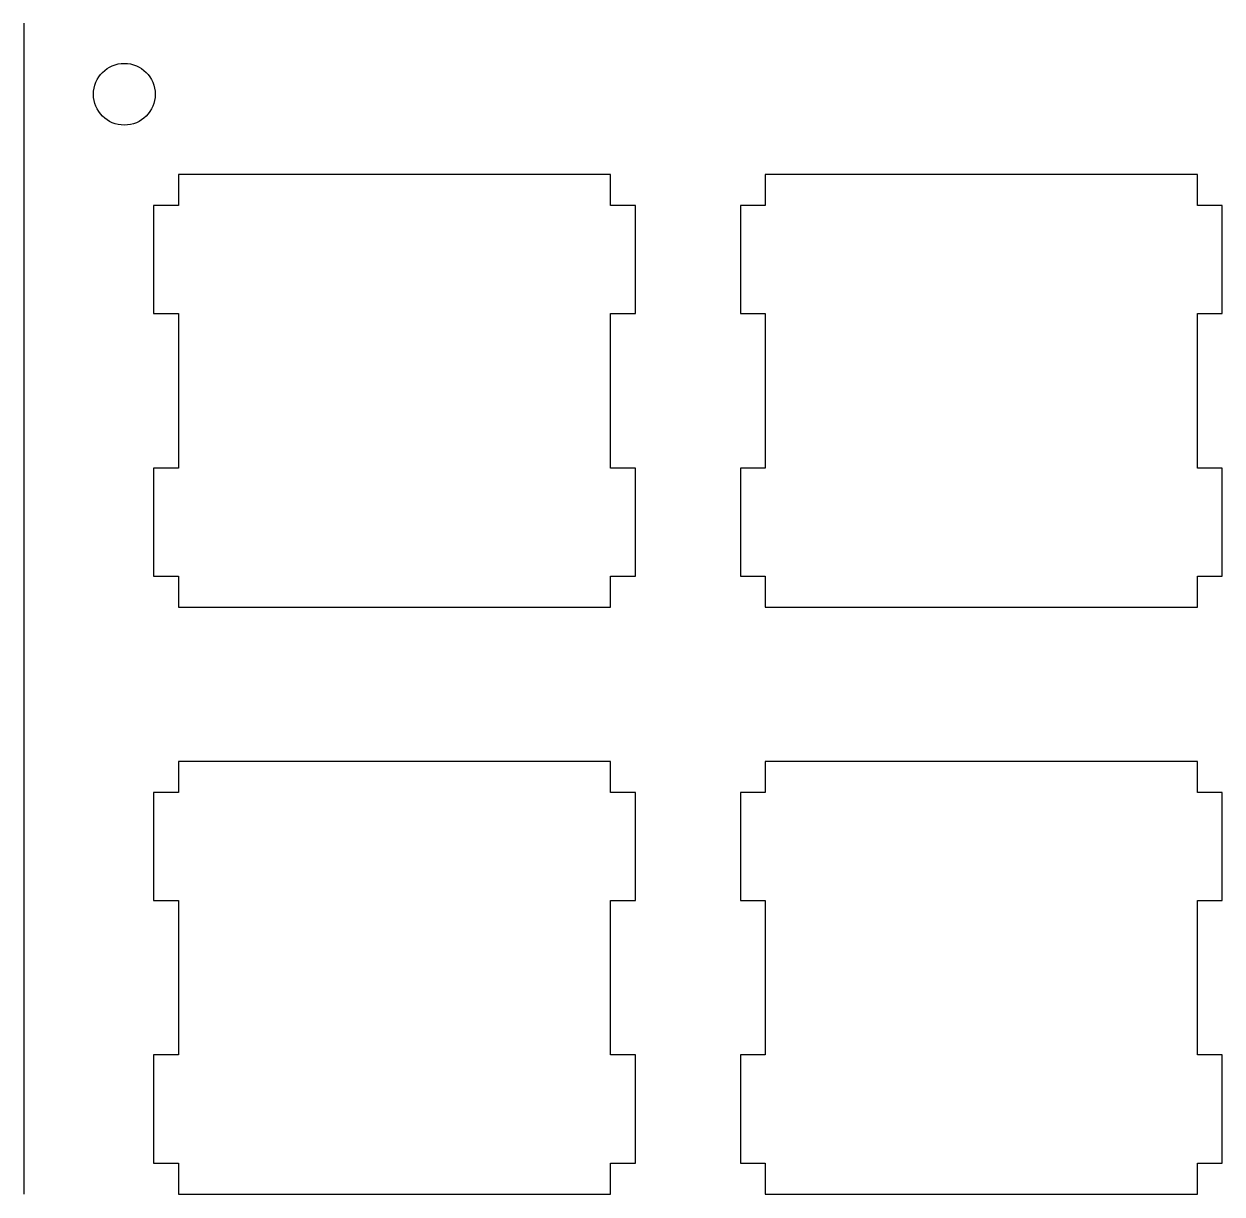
# Model space of a CAD drawing. Extents: x 0 to 145, y 2 to 120.
# Drawn here: x 0 to 38.8, y 37.24 to 75.11 of the extents above; entities that cross this region are included whole.
import ezdxf

# ---------------------------------------------------------------- set-up
doc = ezdxf.new("R2010")
doc.units = 0

# ---------------------------------------------------------------- blocks, each defined once
blk = doc.blocks.new('WIRE021')
at = {"layer": 'Row2', "color": 0}
for points in [[(19, 70.24), (18.9, 70.24), (18.8, 70.24), (18.7, 70.24), (18.6, 70.24), (18.5, 70.24), (18.4, 70.24), (18.3, 70.24), (18.2, 70.24), (18.1, 70.24), (18, 70.24), (17.9, 70.24), (17.8, 70.24), (17.7, 70.24), (17.6, 70.24), (17.5, 70.24), (17.4, 70.24), (17.3, 70.24), (17.2, 70.24), (17.1, 70.24), (17, 70.24), (16.9, 70.24), (16.8, 70.24), (16.7, 70.24), (16.6, 70.24), (16.5, 70.24), (16.4, 70.24), (16.3, 70.24), (16.2, 70.24), (16.1, 70.24), (16, 70.24), (15.9, 70.24), (15.8, 70.24), (15.7, 70.24), (15.6, 70.24), (15.5, 70.24), (15.4, 70.24), (15.3, 70.24), (15.2, 70.24), (15.1, 70.24), (15, 70.24), (14.9, 70.24), (14.8, 70.24), (14.7, 70.24), (14.6, 70.24), (14.5, 70.24), (14.4, 70.24), (14.3, 70.24), (14.2, 70.24), (14.1, 70.24), (14, 70.24), (13.9, 70.24), (13.8, 70.24), (13.7, 70.24), (13.6, 70.24), (13.5, 70.24), (13.4, 70.24), (13.3, 70.24), (13.2, 70.24), (13.1, 70.24), (13, 70.24), (12.9, 70.24), (12.8, 70.24), (12.7, 70.24), (12.6, 70.24), (12.5, 70.24), (12.4, 70.24), (12.3, 70.24), (12.2, 70.24), (12.1, 70.24), (12, 70.24), (11.9, 70.24), (11.8, 70.24), (11.7, 70.24), (11.6, 70.24), (11.5, 70.24), (11.4, 70.24), (11.3, 70.24), (11.2, 70.24), (11.1, 70.24), (11, 70.24), (10.9, 70.24), (10.8, 70.24), (10.7, 70.24), (10.6, 70.24), (10.5, 70.24), (10.4, 70.24), (10.3, 70.24), (10.2, 70.24), (10.1, 70.24), (10, 70.24), (9.9, 70.24), (9.8, 70.24), (9.7, 70.24), (9.6, 70.24), (9.5, 70.24), (9.4, 70.24), (9.3, 70.24), (9.2, 70.24), (9.1, 70.24), (9, 70.24), (8.9, 70.24), (8.8, 70.24), (8.7, 70.24), (8.6, 70.24), (8.5, 70.24), (8.4, 70.24), (8.3, 70.24), (8.2, 70.24), (8.1, 70.24), (8, 70.24), (7.9, 70.24), (7.8, 70.24), (7.7, 70.24), (7.6, 70.24), (7.5, 70.24), (7.4, 70.24), (7.3, 70.24), (7.2, 70.24), (7.1, 70.24), (7, 70.24), (6.9, 70.24), (6.8, 70.24), (6.7, 70.24), (6.6, 70.24), (6.5, 70.24), (6.4, 70.24), (6.3, 70.24), (6.2, 70.24), (6.1, 70.24), (6, 70.24), (5.9, 70.24), (5.8, 70.24), (5.7, 70.24), (5.6, 70.24), (5.5, 70.24), (5.4, 70.24), (5.3, 70.24), (5.2, 70.24), (5.1, 70.24), (5, 70.24)], [(5, 70.24), (5, 70.14), (5, 70.04), (5, 69.94), (5, 69.84), (5, 69.74), (5, 69.64), (5, 69.54), (5, 69.44), (5, 69.34), (5, 69.24)], [(19, 69.24), (19, 69.34), (19, 69.44), (19, 69.54), (19, 69.64), (19, 69.74), (19, 69.84), (19, 69.94), (19, 70.04), (19, 70.14), (19, 70.24)], [(5, 69.24), (4.9, 69.24), (4.8, 69.24), (4.7, 69.24), (4.6, 69.24), (4.5, 69.24), (4.4, 69.24), (4.3, 69.24), (4.2, 69.24)], [(4.2, 69.24), (4.2, 69.14), (4.2, 69.04), (4.2, 68.94), (4.2, 68.84), (4.2, 68.74), (4.2, 68.64), (4.2, 68.54), (4.2, 68.44), (4.2, 68.34), (4.2, 68.24), (4.2, 68.14), (4.2, 68.04), (4.2, 67.94), (4.2, 67.84), (4.2, 67.74), (4.2, 67.64), (4.2, 67.54), (4.2, 67.44), (4.2, 67.34), (4.2, 67.24), (4.2, 67.14), (4.2, 67.04), (4.2, 66.94), (4.2, 66.84), (4.2, 66.74), (4.2, 66.64), (4.2, 66.54), (4.2, 66.44), (4.2, 66.34), (4.2, 66.24), (4.2, 66.14), (4.2, 66.04), (4.2, 65.94), (4.2, 65.84), (4.2, 65.74)], [(19.8, 69.24), (19.711, 69.24), (19.622, 69.24), (19.533, 69.24), (19.444, 69.24), (19.356, 69.24), (19.267, 69.24), (19.178, 69.24), (19.089, 69.24), (19, 69.24)], [(19.8, 65.74), (19.8, 65.84), (19.8, 65.94), (19.8, 66.04), (19.8, 66.14), (19.8, 66.24), (19.8, 66.34), (19.8, 66.44), (19.8, 66.54), (19.8, 66.64), (19.8, 66.74), (19.8, 66.84), (19.8, 66.94), (19.8, 67.04), (19.8, 67.14), (19.8, 67.24), (19.8, 67.34), (19.8, 67.44), (19.8, 67.54), (19.8, 67.64), (19.8, 67.74), (19.8, 67.84), (19.8, 67.94), (19.8, 68.04), (19.8, 68.14), (19.8, 68.24), (19.8, 68.34), (19.8, 68.44), (19.8, 68.54), (19.8, 68.64), (19.8, 68.74), (19.8, 68.84), (19.8, 68.94), (19.8, 69.04), (19.8, 69.14), (19.8, 69.24)], [(4.2, 65.74), (4.3, 65.74), (4.4, 65.74), (4.5, 65.74), (4.6, 65.74), (4.7, 65.74), (4.8, 65.74), (4.9, 65.74), (5, 65.74)], [(5, 65.74), (5, 65.64), (5, 65.54), (5, 65.44), (5, 65.34), (5, 65.24), (5, 65.14), (5, 65.04), (5, 64.94), (5, 64.84), (5, 64.74), (5, 64.64), (5, 64.54), (5, 64.44), (5, 64.34), (5, 64.24), (5, 64.14), (5, 64.04), (5, 63.94), (5, 63.84), (5, 63.74), (5, 63.64), (5, 63.54), (5, 63.44), (5, 63.34), (5, 63.24), (5, 63.14), (5, 63.04), (5, 62.94), (5, 62.84), (5, 62.74), (5, 62.64), (5, 62.54), (5, 62.44), (5, 62.34), (5, 62.24), (5, 62.14), (5, 62.04), (5, 61.94), (5, 61.84), (5, 61.74), (5, 61.64), (5, 61.54), (5, 61.44), (5, 61.34), (5, 61.24), (5, 61.14), (5, 61.04), (5, 60.94), (5, 60.84), (5, 60.74)], [(19, 60.74), (19, 60.84), (19, 60.94), (19, 61.04), (19, 61.14), (19, 61.24), (19, 61.34), (19, 61.44), (19, 61.54), (19, 61.64), (19, 61.74), (19, 61.84), (19, 61.94), (19, 62.04), (19, 62.14), (19, 62.24), (19, 62.34), (19, 62.44), (19, 62.54), (19, 62.64), (19, 62.74), (19, 62.84), (19, 62.94), (19, 63.04), (19, 63.14), (19, 63.24), (19, 63.34), (19, 63.44), (19, 63.54), (19, 63.64), (19, 63.74), (19, 63.84), (19, 63.94), (19, 64.04), (19, 64.14), (19, 64.24), (19, 64.34), (19, 64.44), (19, 64.54), (19, 64.64), (19, 64.74), (19, 64.84), (19, 64.94), (19, 65.04), (19, 65.14), (19, 65.24), (19, 65.34), (19, 65.44), (19, 65.54), (19, 65.64), (19, 65.74)], [(19, 65.74), (19.089, 65.74), (19.178, 65.74), (19.267, 65.74), (19.356, 65.74), (19.444, 65.74), (19.533, 65.74), (19.622, 65.74), (19.711, 65.74), (19.8, 65.74)], [(5, 60.74), (4.9, 60.74), (4.8, 60.74), (4.7, 60.74), (4.6, 60.74), (4.5, 60.74), (4.4, 60.74), (4.3, 60.74), (4.2, 60.74)], [(4.2, 60.74), (4.2, 60.64), (4.2, 60.54), (4.2, 60.44), (4.2, 60.34), (4.2, 60.24), (4.2, 60.14), (4.2, 60.04), (4.2, 59.94), (4.2, 59.84), (4.2, 59.74), (4.2, 59.64), (4.2, 59.54), (4.2, 59.44), (4.2, 59.34), (4.2, 59.24), (4.2, 59.14), (4.2, 59.04), (4.2, 58.94), (4.2, 58.84), (4.2, 58.74), (4.2, 58.64), (4.2, 58.54), (4.2, 58.44), (4.2, 58.34), (4.2, 58.24), (4.2, 58.14), (4.2, 58.04), (4.2, 57.94), (4.2, 57.84), (4.2, 57.74), (4.2, 57.64), (4.2, 57.54), (4.2, 57.44), (4.2, 57.34), (4.2, 57.24)], [(19.8, 60.74), (19.711, 60.74), (19.622, 60.74), (19.533, 60.74), (19.444, 60.74), (19.356, 60.74), (19.267, 60.74), (19.178, 60.74), (19.089, 60.74), (19, 60.74)], [(19.8, 57.24), (19.8, 57.34), (19.8, 57.44), (19.8, 57.54), (19.8, 57.64), (19.8, 57.74), (19.8, 57.84), (19.8, 57.94), (19.8, 58.04), (19.8, 58.14), (19.8, 58.24), (19.8, 58.34), (19.8, 58.44), (19.8, 58.54), (19.8, 58.64), (19.8, 58.74), (19.8, 58.84), (19.8, 58.94), (19.8, 59.04), (19.8, 59.14), (19.8, 59.24), (19.8, 59.34), (19.8, 59.44), (19.8, 59.54), (19.8, 59.64), (19.8, 59.74), (19.8, 59.84), (19.8, 59.94), (19.8, 60.04), (19.8, 60.14), (19.8, 60.24), (19.8, 60.34), (19.8, 60.44), (19.8, 60.54), (19.8, 60.64), (19.8, 60.74)], [(4.2, 57.24), (4.3, 57.24), (4.4, 57.24), (4.5, 57.24), (4.6, 57.24), (4.7, 57.24), (4.8, 57.24), (4.9, 57.24), (5, 57.24)], [(5, 57.24), (5, 57.14), (5, 57.04), (5, 56.94), (5, 56.84), (5, 56.74), (5, 56.64), (5, 56.54), (5, 56.44), (5, 56.34), (5, 56.24)], [(19, 56.24), (19, 56.34), (19, 56.44), (19, 56.54), (19, 56.64), (19, 56.74), (19, 56.84), (19, 56.94), (19, 57.04), (19, 57.14), (19, 57.24)], [(19, 57.24), (19.089, 57.24), (19.178, 57.24), (19.267, 57.24), (19.356, 57.24), (19.444, 57.24), (19.533, 57.24), (19.622, 57.24), (19.711, 57.24), (19.8, 57.24)], [(5, 56.24), (5.1, 56.24), (5.2, 56.24), (5.3, 56.24), (5.4, 56.24), (5.5, 56.24), (5.6, 56.24), (5.7, 56.24), (5.8, 56.24), (5.9, 56.24), (6, 56.24), (6.1, 56.24), (6.2, 56.24), (6.3, 56.24), (6.4, 56.24), (6.5, 56.24), (6.6, 56.24), (6.7, 56.24), (6.8, 56.24), (6.9, 56.24), (7, 56.24), (7.1, 56.24), (7.2, 56.24), (7.3, 56.24), (7.4, 56.24), (7.5, 56.24), (7.6, 56.24), (7.7, 56.24), (7.8, 56.24), (7.9, 56.24), (8, 56.24), (8.1, 56.24), (8.2, 56.24), (8.3, 56.24), (8.4, 56.24), (8.5, 56.24), (8.6, 56.24), (8.7, 56.24), (8.8, 56.24), (8.9, 56.24), (9, 56.24), (9.1, 56.24), (9.2, 56.24), (9.3, 56.24), (9.4, 56.24), (9.5, 56.24), (9.6, 56.24), (9.7, 56.24), (9.8, 56.24), (9.9, 56.24), (10, 56.24), (10.1, 56.24), (10.2, 56.24), (10.3, 56.24), (10.4, 56.24), (10.5, 56.24), (10.6, 56.24), (10.7, 56.24), (10.8, 56.24), (10.9, 56.24), (11, 56.24), (11.1, 56.24), (11.2, 56.24), (11.3, 56.24), (11.4, 56.24), (11.5, 56.24), (11.6, 56.24), (11.7, 56.24), (11.8, 56.24), (11.9, 56.24), (12, 56.24), (12.1, 56.24), (12.2, 56.24), (12.3, 56.24), (12.4, 56.24), (12.5, 56.24), (12.6, 56.24), (12.7, 56.24), (12.8, 56.24), (12.9, 56.24), (13, 56.24), (13.1, 56.24), (13.2, 56.24), (13.3, 56.24), (13.4, 56.24), (13.5, 56.24), (13.6, 56.24), (13.7, 56.24), (13.8, 56.24), (13.9, 56.24), (14, 56.24), (14.1, 56.24), (14.2, 56.24), (14.3, 56.24), (14.4, 56.24), (14.5, 56.24), (14.6, 56.24), (14.7, 56.24), (14.8, 56.24), (14.9, 56.24), (15, 56.24), (15.1, 56.24), (15.2, 56.24), (15.3, 56.24), (15.4, 56.24), (15.5, 56.24), (15.6, 56.24), (15.7, 56.24), (15.8, 56.24), (15.9, 56.24), (16, 56.24), (16.1, 56.24), (16.2, 56.24), (16.3, 56.24), (16.4, 56.24), (16.5, 56.24), (16.6, 56.24), (16.7, 56.24), (16.8, 56.24), (16.9, 56.24), (17, 56.24), (17.1, 56.24), (17.2, 56.24), (17.3, 56.24), (17.4, 56.24), (17.5, 56.24), (17.6, 56.24), (17.7, 56.24), (17.8, 56.24), (17.9, 56.24), (18, 56.24), (18.1, 56.24), (18.2, 56.24), (18.3, 56.24), (18.4, 56.24), (18.5, 56.24), (18.6, 56.24), (18.7, 56.24), (18.8, 56.24), (18.9, 56.24), (19, 56.24)]]:
    blk.add_lwpolyline(points, dxfattribs=at)
blk = doc.blocks.new('WIRE028')
at = {"layer": 'Row2', "color": 0}
for points in [[(38, 70.24), (37.9, 70.24), (37.8, 70.24), (37.7, 70.24), (37.6, 70.24), (37.5, 70.24), (37.4, 70.24), (37.3, 70.24), (37.2, 70.24), (37.1, 70.24), (37, 70.24), (36.9, 70.24), (36.8, 70.24), (36.7, 70.24), (36.6, 70.24), (36.5, 70.24), (36.4, 70.24), (36.3, 70.24), (36.2, 70.24), (36.1, 70.24), (36, 70.24), (35.9, 70.24), (35.8, 70.24), (35.7, 70.24), (35.6, 70.24), (35.5, 70.24), (35.4, 70.24), (35.3, 70.24), (35.2, 70.24), (35.1, 70.24), (35, 70.24), (34.9, 70.24), (34.8, 70.24), (34.7, 70.24), (34.6, 70.24), (34.5, 70.24), (34.4, 70.24), (34.3, 70.24), (34.2, 70.24), (34.1, 70.24), (34, 70.24), (33.9, 70.24), (33.8, 70.24), (33.7, 70.24), (33.6, 70.24), (33.5, 70.24), (33.4, 70.24), (33.3, 70.24), (33.2, 70.24), (33.1, 70.24), (33, 70.24), (32.9, 70.24), (32.8, 70.24), (32.7, 70.24), (32.6, 70.24), (32.5, 70.24), (32.4, 70.24), (32.3, 70.24), (32.2, 70.24), (32.1, 70.24), (32, 70.24), (31.9, 70.24), (31.8, 70.24), (31.7, 70.24), (31.6, 70.24), (31.5, 70.24), (31.4, 70.24), (31.3, 70.24), (31.2, 70.24), (31.1, 70.24), (31, 70.24), (30.9, 70.24), (30.8, 70.24), (30.7, 70.24), (30.6, 70.24), (30.5, 70.24), (30.4, 70.24), (30.3, 70.24), (30.2, 70.24), (30.1, 70.24), (30, 70.24), (29.9, 70.24), (29.8, 70.24), (29.7, 70.24), (29.6, 70.24), (29.5, 70.24), (29.4, 70.24), (29.3, 70.24), (29.2, 70.24), (29.1, 70.24), (29, 70.24), (28.9, 70.24), (28.8, 70.24), (28.7, 70.24), (28.6, 70.24), (28.5, 70.24), (28.4, 70.24), (28.3, 70.24), (28.2, 70.24), (28.1, 70.24), (28, 70.24), (27.9, 70.24), (27.8, 70.24), (27.7, 70.24), (27.6, 70.24), (27.5, 70.24), (27.4, 70.24), (27.3, 70.24), (27.2, 70.24), (27.1, 70.24), (27, 70.24), (26.9, 70.24), (26.8, 70.24), (26.7, 70.24), (26.6, 70.24), (26.5, 70.24), (26.4, 70.24), (26.3, 70.24), (26.2, 70.24), (26.1, 70.24), (26, 70.24), (25.9, 70.24), (25.8, 70.24), (25.7, 70.24), (25.6, 70.24), (25.5, 70.24), (25.4, 70.24), (25.3, 70.24), (25.2, 70.24), (25.1, 70.24), (25, 70.24), (24.9, 70.24), (24.8, 70.24), (24.7, 70.24), (24.6, 70.24), (24.5, 70.24), (24.4, 70.24), (24.3, 70.24), (24.2, 70.24), (24.1, 70.24), (24, 70.24)], [(24, 70.24), (24, 70.14), (24, 70.04), (24, 69.94), (24, 69.84), (24, 69.74), (24, 69.64), (24, 69.54), (24, 69.44), (24, 69.34), (24, 69.24)], [(38, 69.24), (38, 69.34), (38, 69.44), (38, 69.54), (38, 69.64), (38, 69.74), (38, 69.84), (38, 69.94), (38, 70.04), (38, 70.14), (38, 70.24)], [(24, 69.24), (23.911, 69.24), (23.822, 69.24), (23.733, 69.24), (23.644, 69.24), (23.556, 69.24), (23.467, 69.24), (23.378, 69.24), (23.289, 69.24), (23.2, 69.24)], [(23.2, 69.24), (23.2, 69.14), (23.2, 69.04), (23.2, 68.94), (23.2, 68.84), (23.2, 68.74), (23.2, 68.64), (23.2, 68.54), (23.2, 68.44), (23.2, 68.34), (23.2, 68.24), (23.2, 68.14), (23.2, 68.04), (23.2, 67.94), (23.2, 67.84), (23.2, 67.74), (23.2, 67.64), (23.2, 67.54), (23.2, 67.44), (23.2, 67.34), (23.2, 67.24), (23.2, 67.14), (23.2, 67.04), (23.2, 66.94), (23.2, 66.84), (23.2, 66.74), (23.2, 66.64), (23.2, 66.54), (23.2, 66.44), (23.2, 66.34), (23.2, 66.24), (23.2, 66.14), (23.2, 66.04), (23.2, 65.94), (23.2, 65.84), (23.2, 65.74)], [(38.8, 69.24), (38.7, 69.24), (38.6, 69.24), (38.5, 69.24), (38.4, 69.24), (38.3, 69.24), (38.2, 69.24), (38.1, 69.24), (38, 69.24)], [(38.8, 65.74), (38.8, 65.84), (38.8, 65.94), (38.8, 66.04), (38.8, 66.14), (38.8, 66.24), (38.8, 66.34), (38.8, 66.44), (38.8, 66.54), (38.8, 66.64), (38.8, 66.74), (38.8, 66.84), (38.8, 66.94), (38.8, 67.04), (38.8, 67.14), (38.8, 67.24), (38.8, 67.34), (38.8, 67.44), (38.8, 67.54), (38.8, 67.64), (38.8, 67.74), (38.8, 67.84), (38.8, 67.94), (38.8, 68.04), (38.8, 68.14), (38.8, 68.24), (38.8, 68.34), (38.8, 68.44), (38.8, 68.54), (38.8, 68.64), (38.8, 68.74), (38.8, 68.84), (38.8, 68.94), (38.8, 69.04), (38.8, 69.14), (38.8, 69.24)], [(23.2, 65.74), (23.289, 65.74), (23.378, 65.74), (23.467, 65.74), (23.556, 65.74), (23.644, 65.74), (23.733, 65.74), (23.822, 65.74), (23.911, 65.74), (24, 65.74)], [(24, 65.74), (24, 65.64), (24, 65.54), (24, 65.44), (24, 65.34), (24, 65.24), (24, 65.14), (24, 65.04), (24, 64.94), (24, 64.84), (24, 64.74), (24, 64.64), (24, 64.54), (24, 64.44), (24, 64.34), (24, 64.24), (24, 64.14), (24, 64.04), (24, 63.94), (24, 63.84), (24, 63.74), (24, 63.64), (24, 63.54), (24, 63.44), (24, 63.34), (24, 63.24), (24, 63.14), (24, 63.04), (24, 62.94), (24, 62.84), (24, 62.74), (24, 62.64), (24, 62.54), (24, 62.44), (24, 62.34), (24, 62.24), (24, 62.14), (24, 62.04), (24, 61.94), (24, 61.84), (24, 61.74), (24, 61.64), (24, 61.54), (24, 61.44), (24, 61.34), (24, 61.24), (24, 61.14), (24, 61.04), (24, 60.94), (24, 60.84), (24, 60.74)], [(38, 60.74), (38, 60.84), (38, 60.94), (38, 61.04), (38, 61.14), (38, 61.24), (38, 61.34), (38, 61.44), (38, 61.54), (38, 61.64), (38, 61.74), (38, 61.84), (38, 61.94), (38, 62.04), (38, 62.14), (38, 62.24), (38, 62.34), (38, 62.44), (38, 62.54), (38, 62.64), (38, 62.74), (38, 62.84), (38, 62.94), (38, 63.04), (38, 63.14), (38, 63.24), (38, 63.34), (38, 63.44), (38, 63.54), (38, 63.64), (38, 63.74), (38, 63.84), (38, 63.94), (38, 64.04), (38, 64.14), (38, 64.24), (38, 64.34), (38, 64.44), (38, 64.54), (38, 64.64), (38, 64.74), (38, 64.84), (38, 64.94), (38, 65.04), (38, 65.14), (38, 65.24), (38, 65.34), (38, 65.44), (38, 65.54), (38, 65.64), (38, 65.74)], [(38, 65.74), (38.1, 65.74), (38.2, 65.74), (38.3, 65.74), (38.4, 65.74), (38.5, 65.74), (38.6, 65.74), (38.7, 65.74), (38.8, 65.74)], [(24, 60.74), (23.911, 60.74), (23.822, 60.74), (23.733, 60.74), (23.644, 60.74), (23.556, 60.74), (23.467, 60.74), (23.378, 60.74), (23.289, 60.74), (23.2, 60.74)], [(23.2, 60.74), (23.2, 60.64), (23.2, 60.54), (23.2, 60.44), (23.2, 60.34), (23.2, 60.24), (23.2, 60.14), (23.2, 60.04), (23.2, 59.94), (23.2, 59.84), (23.2, 59.74), (23.2, 59.64), (23.2, 59.54), (23.2, 59.44), (23.2, 59.34), (23.2, 59.24), (23.2, 59.14), (23.2, 59.04), (23.2, 58.94), (23.2, 58.84), (23.2, 58.74), (23.2, 58.64), (23.2, 58.54), (23.2, 58.44), (23.2, 58.34), (23.2, 58.24), (23.2, 58.14), (23.2, 58.04), (23.2, 57.94), (23.2, 57.84), (23.2, 57.74), (23.2, 57.64), (23.2, 57.54), (23.2, 57.44), (23.2, 57.34), (23.2, 57.24)], [(38.8, 60.74), (38.7, 60.74), (38.6, 60.74), (38.5, 60.74), (38.4, 60.74), (38.3, 60.74), (38.2, 60.74), (38.1, 60.74), (38, 60.74)], [(38.8, 57.24), (38.8, 57.34), (38.8, 57.44), (38.8, 57.54), (38.8, 57.64), (38.8, 57.74), (38.8, 57.84), (38.8, 57.94), (38.8, 58.04), (38.8, 58.14), (38.8, 58.24), (38.8, 58.34), (38.8, 58.44), (38.8, 58.54), (38.8, 58.64), (38.8, 58.74), (38.8, 58.84), (38.8, 58.94), (38.8, 59.04), (38.8, 59.14), (38.8, 59.24), (38.8, 59.34), (38.8, 59.44), (38.8, 59.54), (38.8, 59.64), (38.8, 59.74), (38.8, 59.84), (38.8, 59.94), (38.8, 60.04), (38.8, 60.14), (38.8, 60.24), (38.8, 60.34), (38.8, 60.44), (38.8, 60.54), (38.8, 60.64), (38.8, 60.74)], [(23.2, 57.24), (23.289, 57.24), (23.378, 57.24), (23.467, 57.24), (23.556, 57.24), (23.644, 57.24), (23.733, 57.24), (23.822, 57.24), (23.911, 57.24), (24, 57.24)], [(24, 57.24), (24, 57.14), (24, 57.04), (24, 56.94), (24, 56.84), (24, 56.74), (24, 56.64), (24, 56.54), (24, 56.44), (24, 56.34), (24, 56.24)], [(38, 57.24), (38.1, 57.24), (38.2, 57.24), (38.3, 57.24), (38.4, 57.24), (38.5, 57.24), (38.6, 57.24), (38.7, 57.24), (38.8, 57.24)], [(38, 56.24), (38, 56.34), (38, 56.44), (38, 56.54), (38, 56.64), (38, 56.74), (38, 56.84), (38, 56.94), (38, 57.04), (38, 57.14), (38, 57.24)], [(24, 56.24), (24.1, 56.24), (24.2, 56.24), (24.3, 56.24), (24.4, 56.24), (24.5, 56.24), (24.6, 56.24), (24.7, 56.24), (24.8, 56.24), (24.9, 56.24), (25, 56.24), (25.1, 56.24), (25.2, 56.24), (25.3, 56.24), (25.4, 56.24), (25.5, 56.24), (25.6, 56.24), (25.7, 56.24), (25.8, 56.24), (25.9, 56.24), (26, 56.24), (26.1, 56.24), (26.2, 56.24), (26.3, 56.24), (26.4, 56.24), (26.5, 56.24), (26.6, 56.24), (26.7, 56.24), (26.8, 56.24), (26.9, 56.24), (27, 56.24), (27.1, 56.24), (27.2, 56.24), (27.3, 56.24), (27.4, 56.24), (27.5, 56.24), (27.6, 56.24), (27.7, 56.24), (27.8, 56.24), (27.9, 56.24), (28, 56.24), (28.1, 56.24), (28.2, 56.24), (28.3, 56.24), (28.4, 56.24), (28.5, 56.24), (28.6, 56.24), (28.7, 56.24), (28.8, 56.24), (28.9, 56.24), (29, 56.24), (29.1, 56.24), (29.2, 56.24), (29.3, 56.24), (29.4, 56.24), (29.5, 56.24), (29.6, 56.24), (29.7, 56.24), (29.8, 56.24), (29.9, 56.24), (30, 56.24), (30.1, 56.24), (30.2, 56.24), (30.3, 56.24), (30.4, 56.24), (30.5, 56.24), (30.6, 56.24), (30.7, 56.24), (30.8, 56.24), (30.9, 56.24), (31, 56.24), (31.1, 56.24), (31.2, 56.24), (31.3, 56.24), (31.4, 56.24), (31.5, 56.24), (31.6, 56.24), (31.7, 56.24), (31.8, 56.24), (31.9, 56.24), (32, 56.24), (32.1, 56.24), (32.2, 56.24), (32.3, 56.24), (32.4, 56.24), (32.5, 56.24), (32.6, 56.24), (32.7, 56.24), (32.8, 56.24), (32.9, 56.24), (33, 56.24), (33.1, 56.24), (33.2, 56.24), (33.3, 56.24), (33.4, 56.24), (33.5, 56.24), (33.6, 56.24), (33.7, 56.24), (33.8, 56.24), (33.9, 56.24), (34, 56.24), (34.1, 56.24), (34.2, 56.24), (34.3, 56.24), (34.4, 56.24), (34.5, 56.24), (34.6, 56.24), (34.7, 56.24), (34.8, 56.24), (34.9, 56.24), (35, 56.24), (35.1, 56.24), (35.2, 56.24), (35.3, 56.24), (35.4, 56.24), (35.5, 56.24), (35.6, 56.24), (35.7, 56.24), (35.8, 56.24), (35.9, 56.24), (36, 56.24), (36.1, 56.24), (36.2, 56.24), (36.3, 56.24), (36.4, 56.24), (36.5, 56.24), (36.6, 56.24), (36.7, 56.24), (36.8, 56.24), (36.9, 56.24), (37, 56.24), (37.1, 56.24), (37.2, 56.24), (37.3, 56.24), (37.4, 56.24), (37.5, 56.24), (37.6, 56.24), (37.7, 56.24), (37.8, 56.24), (37.9, 56.24), (38, 56.24)]]:
    blk.add_lwpolyline(points, dxfattribs=at)
blk = doc.blocks.new('WIRE022')
at = {"layer": 'Row3', "color": 0}
for points in [[(19, 51.24), (18.9, 51.24), (18.8, 51.24), (18.7, 51.24), (18.6, 51.24), (18.5, 51.24), (18.4, 51.24), (18.3, 51.24), (18.2, 51.24), (18.1, 51.24), (18, 51.24), (17.9, 51.24), (17.8, 51.24), (17.7, 51.24), (17.6, 51.24), (17.5, 51.24), (17.4, 51.24), (17.3, 51.24), (17.2, 51.24), (17.1, 51.24), (17, 51.24), (16.9, 51.24), (16.8, 51.24), (16.7, 51.24), (16.6, 51.24), (16.5, 51.24), (16.4, 51.24), (16.3, 51.24), (16.2, 51.24), (16.1, 51.24), (16, 51.24), (15.9, 51.24), (15.8, 51.24), (15.7, 51.24), (15.6, 51.24), (15.5, 51.24), (15.4, 51.24), (15.3, 51.24), (15.2, 51.24), (15.1, 51.24), (15, 51.24), (14.9, 51.24), (14.8, 51.24), (14.7, 51.24), (14.6, 51.24), (14.5, 51.24), (14.4, 51.24), (14.3, 51.24), (14.2, 51.24), (14.1, 51.24), (14, 51.24), (13.9, 51.24), (13.8, 51.24), (13.7, 51.24), (13.6, 51.24), (13.5, 51.24), (13.4, 51.24), (13.3, 51.24), (13.2, 51.24), (13.1, 51.24), (13, 51.24), (12.9, 51.24), (12.8, 51.24), (12.7, 51.24), (12.6, 51.24), (12.5, 51.24), (12.4, 51.24), (12.3, 51.24), (12.2, 51.24), (12.1, 51.24), (12, 51.24), (11.9, 51.24), (11.8, 51.24), (11.7, 51.24), (11.6, 51.24), (11.5, 51.24), (11.4, 51.24), (11.3, 51.24), (11.2, 51.24), (11.1, 51.24), (11, 51.24), (10.9, 51.24), (10.8, 51.24), (10.7, 51.24), (10.6, 51.24), (10.5, 51.24), (10.4, 51.24), (10.3, 51.24), (10.2, 51.24), (10.1, 51.24), (10, 51.24), (9.9, 51.24), (9.8, 51.24), (9.7, 51.24), (9.6, 51.24), (9.5, 51.24), (9.4, 51.24), (9.3, 51.24), (9.2, 51.24), (9.1, 51.24), (9, 51.24), (8.9, 51.24), (8.8, 51.24), (8.7, 51.24), (8.6, 51.24), (8.5, 51.24), (8.4, 51.24), (8.3, 51.24), (8.2, 51.24), (8.1, 51.24), (8, 51.24), (7.9, 51.24), (7.8, 51.24), (7.7, 51.24), (7.6, 51.24), (7.5, 51.24), (7.4, 51.24), (7.3, 51.24), (7.2, 51.24), (7.1, 51.24), (7, 51.24), (6.9, 51.24), (6.8, 51.24), (6.7, 51.24), (6.6, 51.24), (6.5, 51.24), (6.4, 51.24), (6.3, 51.24), (6.2, 51.24), (6.1, 51.24), (6, 51.24), (5.9, 51.24), (5.8, 51.24), (5.7, 51.24), (5.6, 51.24), (5.5, 51.24), (5.4, 51.24), (5.3, 51.24), (5.2, 51.24), (5.1, 51.24), (5, 51.24)], [(5, 51.24), (5, 51.14), (5, 51.04), (5, 50.94), (5, 50.84), (5, 50.74), (5, 50.64), (5, 50.54), (5, 50.44), (5, 50.34), (5, 50.24)], [(19, 50.24), (19, 50.34), (19, 50.44), (19, 50.54), (19, 50.64), (19, 50.74), (19, 50.84), (19, 50.94), (19, 51.04), (19, 51.14), (19, 51.24)], [(5, 50.24), (4.9, 50.24), (4.8, 50.24), (4.7, 50.24), (4.6, 50.24), (4.5, 50.24), (4.4, 50.24), (4.3, 50.24), (4.2, 50.24)], [(4.2, 50.24), (4.2, 50.14), (4.2, 50.04), (4.2, 49.94), (4.2, 49.84), (4.2, 49.74), (4.2, 49.64), (4.2, 49.54), (4.2, 49.44), (4.2, 49.34), (4.2, 49.24), (4.2, 49.14), (4.2, 49.04), (4.2, 48.94), (4.2, 48.84), (4.2, 48.74), (4.2, 48.64), (4.2, 48.54), (4.2, 48.44), (4.2, 48.34), (4.2, 48.24), (4.2, 48.14), (4.2, 48.04), (4.2, 47.94), (4.2, 47.84), (4.2, 47.74), (4.2, 47.64), (4.2, 47.54), (4.2, 47.44), (4.2, 47.34), (4.2, 47.24), (4.2, 47.14), (4.2, 47.04), (4.2, 46.94), (4.2, 46.84), (4.2, 46.74)], [(19.8, 50.24), (19.711, 50.24), (19.622, 50.24), (19.533, 50.24), (19.444, 50.24), (19.356, 50.24), (19.267, 50.24), (19.178, 50.24), (19.089, 50.24), (19, 50.24)], [(19.8, 46.74), (19.8, 46.84), (19.8, 46.94), (19.8, 47.04), (19.8, 47.14), (19.8, 47.24), (19.8, 47.34), (19.8, 47.44), (19.8, 47.54), (19.8, 47.64), (19.8, 47.74), (19.8, 47.84), (19.8, 47.94), (19.8, 48.04), (19.8, 48.14), (19.8, 48.24), (19.8, 48.34), (19.8, 48.44), (19.8, 48.54), (19.8, 48.64), (19.8, 48.74), (19.8, 48.84), (19.8, 48.94), (19.8, 49.04), (19.8, 49.14), (19.8, 49.24), (19.8, 49.34), (19.8, 49.44), (19.8, 49.54), (19.8, 49.64), (19.8, 49.74), (19.8, 49.84), (19.8, 49.94), (19.8, 50.04), (19.8, 50.14), (19.8, 50.24)], [(4.2, 46.74), (4.3, 46.74), (4.4, 46.74), (4.5, 46.74), (4.6, 46.74), (4.7, 46.74), (4.8, 46.74), (4.9, 46.74), (5, 46.74)], [(5, 46.74), (5, 46.64), (5, 46.54), (5, 46.44), (5, 46.34), (5, 46.24), (5, 46.14), (5, 46.04), (5, 45.94), (5, 45.84), (5, 45.74), (5, 45.64), (5, 45.54), (5, 45.44), (5, 45.34), (5, 45.24), (5, 45.14), (5, 45.04), (5, 44.94), (5, 44.84), (5, 44.74), (5, 44.64), (5, 44.54), (5, 44.44), (5, 44.34), (5, 44.24), (5, 44.14), (5, 44.04), (5, 43.94), (5, 43.84), (5, 43.74), (5, 43.64), (5, 43.54), (5, 43.44), (5, 43.34), (5, 43.24), (5, 43.14), (5, 43.04), (5, 42.94), (5, 42.84), (5, 42.74), (5, 42.64), (5, 42.54), (5, 42.44), (5, 42.34), (5, 42.24), (5, 42.14), (5, 42.04), (5, 41.94), (5, 41.84), (5, 41.74)], [(19, 41.74), (19, 41.84), (19, 41.94), (19, 42.04), (19, 42.14), (19, 42.24), (19, 42.34), (19, 42.44), (19, 42.54), (19, 42.64), (19, 42.74), (19, 42.84), (19, 42.94), (19, 43.04), (19, 43.14), (19, 43.24), (19, 43.34), (19, 43.44), (19, 43.54), (19, 43.64), (19, 43.74), (19, 43.84), (19, 43.94), (19, 44.04), (19, 44.14), (19, 44.24), (19, 44.34), (19, 44.44), (19, 44.54), (19, 44.64), (19, 44.74), (19, 44.84), (19, 44.94), (19, 45.04), (19, 45.14), (19, 45.24), (19, 45.34), (19, 45.44), (19, 45.54), (19, 45.64), (19, 45.74), (19, 45.84), (19, 45.94), (19, 46.04), (19, 46.14), (19, 46.24), (19, 46.34), (19, 46.44), (19, 46.54), (19, 46.64), (19, 46.74)], [(19, 46.74), (19.089, 46.74), (19.178, 46.74), (19.267, 46.74), (19.356, 46.74), (19.444, 46.74), (19.533, 46.74), (19.622, 46.74), (19.711, 46.74), (19.8, 46.74)], [(5, 41.74), (4.9, 41.74), (4.8, 41.74), (4.7, 41.74), (4.6, 41.74), (4.5, 41.74), (4.4, 41.74), (4.3, 41.74), (4.2, 41.74)], [(4.2, 41.74), (4.2, 41.64), (4.2, 41.54), (4.2, 41.44), (4.2, 41.34), (4.2, 41.24), (4.2, 41.14), (4.2, 41.04), (4.2, 40.94), (4.2, 40.84), (4.2, 40.74), (4.2, 40.64), (4.2, 40.54), (4.2, 40.44), (4.2, 40.34), (4.2, 40.24), (4.2, 40.14), (4.2, 40.04), (4.2, 39.94), (4.2, 39.84), (4.2, 39.74), (4.2, 39.64), (4.2, 39.54), (4.2, 39.44), (4.2, 39.34), (4.2, 39.24), (4.2, 39.14), (4.2, 39.04), (4.2, 38.94), (4.2, 38.84), (4.2, 38.74), (4.2, 38.64), (4.2, 38.54), (4.2, 38.44), (4.2, 38.34), (4.2, 38.24)], [(19.8, 41.74), (19.711, 41.74), (19.622, 41.74), (19.533, 41.74), (19.444, 41.74), (19.356, 41.74), (19.267, 41.74), (19.178, 41.74), (19.089, 41.74), (19, 41.74)], [(19.8, 38.24), (19.8, 38.34), (19.8, 38.44), (19.8, 38.54), (19.8, 38.64), (19.8, 38.74), (19.8, 38.84), (19.8, 38.94), (19.8, 39.04), (19.8, 39.14), (19.8, 39.24), (19.8, 39.34), (19.8, 39.44), (19.8, 39.54), (19.8, 39.64), (19.8, 39.74), (19.8, 39.84), (19.8, 39.94), (19.8, 40.04), (19.8, 40.14), (19.8, 40.24), (19.8, 40.34), (19.8, 40.44), (19.8, 40.54), (19.8, 40.64), (19.8, 40.74), (19.8, 40.84), (19.8, 40.94), (19.8, 41.04), (19.8, 41.14), (19.8, 41.24), (19.8, 41.34), (19.8, 41.44), (19.8, 41.54), (19.8, 41.64), (19.8, 41.74)], [(4.2, 38.24), (4.3, 38.24), (4.4, 38.24), (4.5, 38.24), (4.6, 38.24), (4.7, 38.24), (4.8, 38.24), (4.9, 38.24), (5, 38.24)], [(5, 38.24), (5, 38.14), (5, 38.04), (5, 37.94), (5, 37.84), (5, 37.74), (5, 37.64), (5, 37.54), (5, 37.44), (5, 37.34), (5, 37.24)], [(19, 37.24), (19, 37.34), (19, 37.44), (19, 37.54), (19, 37.64), (19, 37.74), (19, 37.84), (19, 37.94), (19, 38.04), (19, 38.14), (19, 38.24)], [(19, 38.24), (19.089, 38.24), (19.178, 38.24), (19.267, 38.24), (19.356, 38.24), (19.444, 38.24), (19.533, 38.24), (19.622, 38.24), (19.711, 38.24), (19.8, 38.24)], [(5, 37.24), (5.1, 37.24), (5.2, 37.24), (5.3, 37.24), (5.4, 37.24), (5.5, 37.24), (5.6, 37.24), (5.7, 37.24), (5.8, 37.24), (5.9, 37.24), (6, 37.24), (6.1, 37.24), (6.2, 37.24), (6.3, 37.24), (6.4, 37.24), (6.5, 37.24), (6.6, 37.24), (6.7, 37.24), (6.8, 37.24), (6.9, 37.24), (7, 37.24), (7.1, 37.24), (7.2, 37.24), (7.3, 37.24), (7.4, 37.24), (7.5, 37.24), (7.6, 37.24), (7.7, 37.24), (7.8, 37.24), (7.9, 37.24), (8, 37.24), (8.1, 37.24), (8.2, 37.24), (8.3, 37.24), (8.4, 37.24), (8.5, 37.24), (8.6, 37.24), (8.7, 37.24), (8.8, 37.24), (8.9, 37.24), (9, 37.24), (9.1, 37.24), (9.2, 37.24), (9.3, 37.24), (9.4, 37.24), (9.5, 37.24), (9.6, 37.24), (9.7, 37.24), (9.8, 37.24), (9.9, 37.24), (10, 37.24), (10.1, 37.24), (10.2, 37.24), (10.3, 37.24), (10.4, 37.24), (10.5, 37.24), (10.6, 37.24), (10.7, 37.24), (10.8, 37.24), (10.9, 37.24), (11, 37.24), (11.1, 37.24), (11.2, 37.24), (11.3, 37.24), (11.4, 37.24), (11.5, 37.24), (11.6, 37.24), (11.7, 37.24), (11.8, 37.24), (11.9, 37.24), (12, 37.24), (12.1, 37.24), (12.2, 37.24), (12.3, 37.24), (12.4, 37.24), (12.5, 37.24), (12.6, 37.24), (12.7, 37.24), (12.8, 37.24), (12.9, 37.24), (13, 37.24), (13.1, 37.24), (13.2, 37.24), (13.3, 37.24), (13.4, 37.24), (13.5, 37.24), (13.6, 37.24), (13.7, 37.24), (13.8, 37.24), (13.9, 37.24), (14, 37.24), (14.1, 37.24), (14.2, 37.24), (14.3, 37.24), (14.4, 37.24), (14.5, 37.24), (14.6, 37.24), (14.7, 37.24), (14.8, 37.24), (14.9, 37.24), (15, 37.24), (15.1, 37.24), (15.2, 37.24), (15.3, 37.24), (15.4, 37.24), (15.5, 37.24), (15.6, 37.24), (15.7, 37.24), (15.8, 37.24), (15.9, 37.24), (16, 37.24), (16.1, 37.24), (16.2, 37.24), (16.3, 37.24), (16.4, 37.24), (16.5, 37.24), (16.6, 37.24), (16.7, 37.24), (16.8, 37.24), (16.9, 37.24), (17, 37.24), (17.1, 37.24), (17.2, 37.24), (17.3, 37.24), (17.4, 37.24), (17.5, 37.24), (17.6, 37.24), (17.7, 37.24), (17.8, 37.24), (17.9, 37.24), (18, 37.24), (18.1, 37.24), (18.2, 37.24), (18.3, 37.24), (18.4, 37.24), (18.5, 37.24), (18.6, 37.24), (18.7, 37.24), (18.8, 37.24), (18.9, 37.24), (19, 37.24)]]:
    blk.add_lwpolyline(points, dxfattribs=at)
blk = doc.blocks.new('WIRE023')
at = {"layer": 'Row3', "color": 0}
for points in [[(38, 51.24), (37.9, 51.24), (37.8, 51.24), (37.7, 51.24), (37.6, 51.24), (37.5, 51.24), (37.4, 51.24), (37.3, 51.24), (37.2, 51.24), (37.1, 51.24), (37, 51.24), (36.9, 51.24), (36.8, 51.24), (36.7, 51.24), (36.6, 51.24), (36.5, 51.24), (36.4, 51.24), (36.3, 51.24), (36.2, 51.24), (36.1, 51.24), (36, 51.24), (35.9, 51.24), (35.8, 51.24), (35.7, 51.24), (35.6, 51.24), (35.5, 51.24), (35.4, 51.24), (35.3, 51.24), (35.2, 51.24), (35.1, 51.24), (35, 51.24), (34.9, 51.24), (34.8, 51.24), (34.7, 51.24), (34.6, 51.24), (34.5, 51.24), (34.4, 51.24), (34.3, 51.24), (34.2, 51.24), (34.1, 51.24), (34, 51.24), (33.9, 51.24), (33.8, 51.24), (33.7, 51.24), (33.6, 51.24), (33.5, 51.24), (33.4, 51.24), (33.3, 51.24), (33.2, 51.24), (33.1, 51.24), (33, 51.24), (32.9, 51.24), (32.8, 51.24), (32.7, 51.24), (32.6, 51.24), (32.5, 51.24), (32.4, 51.24), (32.3, 51.24), (32.2, 51.24), (32.1, 51.24), (32, 51.24), (31.9, 51.24), (31.8, 51.24), (31.7, 51.24), (31.6, 51.24), (31.5, 51.24), (31.4, 51.24), (31.3, 51.24), (31.2, 51.24), (31.1, 51.24), (31, 51.24), (30.9, 51.24), (30.8, 51.24), (30.7, 51.24), (30.6, 51.24), (30.5, 51.24), (30.4, 51.24), (30.3, 51.24), (30.2, 51.24), (30.1, 51.24), (30, 51.24), (29.9, 51.24), (29.8, 51.24), (29.7, 51.24), (29.6, 51.24), (29.5, 51.24), (29.4, 51.24), (29.3, 51.24), (29.2, 51.24), (29.1, 51.24), (29, 51.24), (28.9, 51.24), (28.8, 51.24), (28.7, 51.24), (28.6, 51.24), (28.5, 51.24), (28.4, 51.24), (28.3, 51.24), (28.2, 51.24), (28.1, 51.24), (28, 51.24), (27.9, 51.24), (27.8, 51.24), (27.7, 51.24), (27.6, 51.24), (27.5, 51.24), (27.4, 51.24), (27.3, 51.24), (27.2, 51.24), (27.1, 51.24), (27, 51.24), (26.9, 51.24), (26.8, 51.24), (26.7, 51.24), (26.6, 51.24), (26.5, 51.24), (26.4, 51.24), (26.3, 51.24), (26.2, 51.24), (26.1, 51.24), (26, 51.24), (25.9, 51.24), (25.8, 51.24), (25.7, 51.24), (25.6, 51.24), (25.5, 51.24), (25.4, 51.24), (25.3, 51.24), (25.2, 51.24), (25.1, 51.24), (25, 51.24), (24.9, 51.24), (24.8, 51.24), (24.7, 51.24), (24.6, 51.24), (24.5, 51.24), (24.4, 51.24), (24.3, 51.24), (24.2, 51.24), (24.1, 51.24), (24, 51.24)], [(24, 51.24), (24, 51.14), (24, 51.04), (24, 50.94), (24, 50.84), (24, 50.74), (24, 50.64), (24, 50.54), (24, 50.44), (24, 50.34), (24, 50.24)], [(38, 50.24), (38, 50.34), (38, 50.44), (38, 50.54), (38, 50.64), (38, 50.74), (38, 50.84), (38, 50.94), (38, 51.04), (38, 51.14), (38, 51.24)], [(24, 50.24), (23.911, 50.24), (23.822, 50.24), (23.733, 50.24), (23.644, 50.24), (23.556, 50.24), (23.467, 50.24), (23.378, 50.24), (23.289, 50.24), (23.2, 50.24)], [(23.2, 50.24), (23.2, 50.14), (23.2, 50.04), (23.2, 49.94), (23.2, 49.84), (23.2, 49.74), (23.2, 49.64), (23.2, 49.54), (23.2, 49.44), (23.2, 49.34), (23.2, 49.24), (23.2, 49.14), (23.2, 49.04), (23.2, 48.94), (23.2, 48.84), (23.2, 48.74), (23.2, 48.64), (23.2, 48.54), (23.2, 48.44), (23.2, 48.34), (23.2, 48.24), (23.2, 48.14), (23.2, 48.04), (23.2, 47.94), (23.2, 47.84), (23.2, 47.74), (23.2, 47.64), (23.2, 47.54), (23.2, 47.44), (23.2, 47.34), (23.2, 47.24), (23.2, 47.14), (23.2, 47.04), (23.2, 46.94), (23.2, 46.84), (23.2, 46.74)], [(38.8, 50.24), (38.7, 50.24), (38.6, 50.24), (38.5, 50.24), (38.4, 50.24), (38.3, 50.24), (38.2, 50.24), (38.1, 50.24), (38, 50.24)], [(38.8, 46.74), (38.8, 46.84), (38.8, 46.94), (38.8, 47.04), (38.8, 47.14), (38.8, 47.24), (38.8, 47.34), (38.8, 47.44), (38.8, 47.54), (38.8, 47.64), (38.8, 47.74), (38.8, 47.84), (38.8, 47.94), (38.8, 48.04), (38.8, 48.14), (38.8, 48.24), (38.8, 48.34), (38.8, 48.44), (38.8, 48.54), (38.8, 48.64), (38.8, 48.74), (38.8, 48.84), (38.8, 48.94), (38.8, 49.04), (38.8, 49.14), (38.8, 49.24), (38.8, 49.34), (38.8, 49.44), (38.8, 49.54), (38.8, 49.64), (38.8, 49.74), (38.8, 49.84), (38.8, 49.94), (38.8, 50.04), (38.8, 50.14), (38.8, 50.24)], [(23.2, 46.74), (23.289, 46.74), (23.378, 46.74), (23.467, 46.74), (23.556, 46.74), (23.644, 46.74), (23.733, 46.74), (23.822, 46.74), (23.911, 46.74), (24, 46.74)], [(24, 46.74), (24, 46.64), (24, 46.54), (24, 46.44), (24, 46.34), (24, 46.24), (24, 46.14), (24, 46.04), (24, 45.94), (24, 45.84), (24, 45.74), (24, 45.64), (24, 45.54), (24, 45.44), (24, 45.34), (24, 45.24), (24, 45.14), (24, 45.04), (24, 44.94), (24, 44.84), (24, 44.74), (24, 44.64), (24, 44.54), (24, 44.44), (24, 44.34), (24, 44.24), (24, 44.14), (24, 44.04), (24, 43.94), (24, 43.84), (24, 43.74), (24, 43.64), (24, 43.54), (24, 43.44), (24, 43.34), (24, 43.24), (24, 43.14), (24, 43.04), (24, 42.94), (24, 42.84), (24, 42.74), (24, 42.64), (24, 42.54), (24, 42.44), (24, 42.34), (24, 42.24), (24, 42.14), (24, 42.04), (24, 41.94), (24, 41.84), (24, 41.74)], [(38, 41.74), (38, 41.84), (38, 41.94), (38, 42.04), (38, 42.14), (38, 42.24), (38, 42.34), (38, 42.44), (38, 42.54), (38, 42.64), (38, 42.74), (38, 42.84), (38, 42.94), (38, 43.04), (38, 43.14), (38, 43.24), (38, 43.34), (38, 43.44), (38, 43.54), (38, 43.64), (38, 43.74), (38, 43.84), (38, 43.94), (38, 44.04), (38, 44.14), (38, 44.24), (38, 44.34), (38, 44.44), (38, 44.54), (38, 44.64), (38, 44.74), (38, 44.84), (38, 44.94), (38, 45.04), (38, 45.14), (38, 45.24), (38, 45.34), (38, 45.44), (38, 45.54), (38, 45.64), (38, 45.74), (38, 45.84), (38, 45.94), (38, 46.04), (38, 46.14), (38, 46.24), (38, 46.34), (38, 46.44), (38, 46.54), (38, 46.64), (38, 46.74)], [(38, 46.74), (38.1, 46.74), (38.2, 46.74), (38.3, 46.74), (38.4, 46.74), (38.5, 46.74), (38.6, 46.74), (38.7, 46.74), (38.8, 46.74)], [(24, 41.74), (23.911, 41.74), (23.822, 41.74), (23.733, 41.74), (23.644, 41.74), (23.556, 41.74), (23.467, 41.74), (23.378, 41.74), (23.289, 41.74), (23.2, 41.74)], [(23.2, 41.74), (23.2, 41.64), (23.2, 41.54), (23.2, 41.44), (23.2, 41.34), (23.2, 41.24), (23.2, 41.14), (23.2, 41.04), (23.2, 40.94), (23.2, 40.84), (23.2, 40.74), (23.2, 40.64), (23.2, 40.54), (23.2, 40.44), (23.2, 40.34), (23.2, 40.24), (23.2, 40.14), (23.2, 40.04), (23.2, 39.94), (23.2, 39.84), (23.2, 39.74), (23.2, 39.64), (23.2, 39.54), (23.2, 39.44), (23.2, 39.34), (23.2, 39.24), (23.2, 39.14), (23.2, 39.04), (23.2, 38.94), (23.2, 38.84), (23.2, 38.74), (23.2, 38.64), (23.2, 38.54), (23.2, 38.44), (23.2, 38.34), (23.2, 38.24)], [(38.8, 41.74), (38.7, 41.74), (38.6, 41.74), (38.5, 41.74), (38.4, 41.74), (38.3, 41.74), (38.2, 41.74), (38.1, 41.74), (38, 41.74)], [(38.8, 38.24), (38.8, 38.34), (38.8, 38.44), (38.8, 38.54), (38.8, 38.64), (38.8, 38.74), (38.8, 38.84), (38.8, 38.94), (38.8, 39.04), (38.8, 39.14), (38.8, 39.24), (38.8, 39.34), (38.8, 39.44), (38.8, 39.54), (38.8, 39.64), (38.8, 39.74), (38.8, 39.84), (38.8, 39.94), (38.8, 40.04), (38.8, 40.14), (38.8, 40.24), (38.8, 40.34), (38.8, 40.44), (38.8, 40.54), (38.8, 40.64), (38.8, 40.74), (38.8, 40.84), (38.8, 40.94), (38.8, 41.04), (38.8, 41.14), (38.8, 41.24), (38.8, 41.34), (38.8, 41.44), (38.8, 41.54), (38.8, 41.64), (38.8, 41.74)], [(23.2, 38.24), (23.289, 38.24), (23.378, 38.24), (23.467, 38.24), (23.556, 38.24), (23.644, 38.24), (23.733, 38.24), (23.822, 38.24), (23.911, 38.24), (24, 38.24)], [(24, 38.24), (24, 38.14), (24, 38.04), (24, 37.94), (24, 37.84), (24, 37.74), (24, 37.64), (24, 37.54), (24, 37.44), (24, 37.34), (24, 37.24)], [(38, 37.24), (38, 37.34), (38, 37.44), (38, 37.54), (38, 37.64), (38, 37.74), (38, 37.84), (38, 37.94), (38, 38.04), (38, 38.14), (38, 38.24)], [(38, 38.24), (38.1, 38.24), (38.2, 38.24), (38.3, 38.24), (38.4, 38.24), (38.5, 38.24), (38.6, 38.24), (38.7, 38.24), (38.8, 38.24)], [(24, 37.24), (24.1, 37.24), (24.2, 37.24), (24.3, 37.24), (24.4, 37.24), (24.5, 37.24), (24.6, 37.24), (24.7, 37.24), (24.8, 37.24), (24.9, 37.24), (25, 37.24), (25.1, 37.24), (25.2, 37.24), (25.3, 37.24), (25.4, 37.24), (25.5, 37.24), (25.6, 37.24), (25.7, 37.24), (25.8, 37.24), (25.9, 37.24), (26, 37.24), (26.1, 37.24), (26.2, 37.24), (26.3, 37.24), (26.4, 37.24), (26.5, 37.24), (26.6, 37.24), (26.7, 37.24), (26.8, 37.24), (26.9, 37.24), (27, 37.24), (27.1, 37.24), (27.2, 37.24), (27.3, 37.24), (27.4, 37.24), (27.5, 37.24), (27.6, 37.24), (27.7, 37.24), (27.8, 37.24), (27.9, 37.24), (28, 37.24), (28.1, 37.24), (28.2, 37.24), (28.3, 37.24), (28.4, 37.24), (28.5, 37.24), (28.6, 37.24), (28.7, 37.24), (28.8, 37.24), (28.9, 37.24), (29, 37.24), (29.1, 37.24), (29.2, 37.24), (29.3, 37.24), (29.4, 37.24), (29.5, 37.24), (29.6, 37.24), (29.7, 37.24), (29.8, 37.24), (29.9, 37.24), (30, 37.24), (30.1, 37.24), (30.2, 37.24), (30.3, 37.24), (30.4, 37.24), (30.5, 37.24), (30.6, 37.24), (30.7, 37.24), (30.8, 37.24), (30.9, 37.24), (31, 37.24), (31.1, 37.24), (31.2, 37.24), (31.3, 37.24), (31.4, 37.24), (31.5, 37.24), (31.6, 37.24), (31.7, 37.24), (31.8, 37.24), (31.9, 37.24), (32, 37.24), (32.1, 37.24), (32.2, 37.24), (32.3, 37.24), (32.4, 37.24), (32.5, 37.24), (32.6, 37.24), (32.7, 37.24), (32.8, 37.24), (32.9, 37.24), (33, 37.24), (33.1, 37.24), (33.2, 37.24), (33.3, 37.24), (33.4, 37.24), (33.5, 37.24), (33.6, 37.24), (33.7, 37.24), (33.8, 37.24), (33.9, 37.24), (34, 37.24), (34.1, 37.24), (34.2, 37.24), (34.3, 37.24), (34.4, 37.24), (34.5, 37.24), (34.6, 37.24), (34.7, 37.24), (34.8, 37.24), (34.9, 37.24), (35, 37.24), (35.1, 37.24), (35.2, 37.24), (35.3, 37.24), (35.4, 37.24), (35.5, 37.24), (35.6, 37.24), (35.7, 37.24), (35.8, 37.24), (35.9, 37.24), (36, 37.24), (36.1, 37.24), (36.2, 37.24), (36.3, 37.24), (36.4, 37.24), (36.5, 37.24), (36.6, 37.24), (36.7, 37.24), (36.8, 37.24), (36.9, 37.24), (37, 37.24), (37.1, 37.24), (37.2, 37.24), (37.3, 37.24), (37.4, 37.24), (37.5, 37.24), (37.6, 37.24), (37.7, 37.24), (37.8, 37.24), (37.9, 37.24), (38, 37.24)]]:
    blk.add_lwpolyline(points, dxfattribs=at)
blk = doc.blocks.new('CIRCLE037')
at = {"layer": 'ScrewHolesTop', "color": 0}
blk.add_circle((3.25, 72.84), 1, dxfattribs=at)
blk = doc.blocks.new('BLOCK_LINE029')
at = {"layer": 'StraigtLineTop', "color": 0}
blk.add_lwpolyline([(0, 75.139601), (0, 75.039601), (0, 74.939601), (0, 74.839601), (0, 74.739601), (0, 74.639601), (0, 74.539601), (0, 74.439601), (0, 74.339601), (0, 74.239601), (0, 74.139601), (0, 74.039601), (0, 73.939601), (0, 73.839601), (0, 73.739601), (0, 73.639601), (0, 73.539601), (0, 73.439601), (0, 73.339601), (0, 73.239601), (0, 73.139601), (0, 73.039601), (0, 72.939601), (0, 72.839601), (0, 72.739601), (0, 72.639601), (0, 72.539601), (0, 72.439601), (0, 72.339601), (0, 72.239601), (0, 72.139601), (0, 72.039601), (0, 71.939601), (0, 71.839601), (0, 71.739601), (0, 71.639601), (0, 71.539601), (0, 71.439601), (0, 71.339601), (0, 71.239601), (0, 71.139601), (0, 71.039601), (0, 70.939601), (0, 70.839601), (0, 70.739601), (0, 70.639601), (0, 70.539601), (0, 70.439601), (0, 70.339601), (0, 70.239601), (0, 70.139601), (0, 70.039601), (0, 69.939601), (0, 69.839601), (0, 69.739601), (0, 69.639601), (0, 69.539601), (0, 69.439601), (0, 69.339601), (0, 69.239601), (0, 69.139601), (0, 69.039601), (0, 68.939601), (0, 68.839601), (0, 68.739601), (0, 68.639601), (0, 68.539601), (0, 68.439601), (0, 68.339601), (0, 68.239601), (0, 68.139601), (0, 68.039601), (0, 67.939601), (0, 67.839601), (0, 67.739601), (0, 67.639601), (0, 67.539601), (0, 67.439601), (0, 67.339601), (0, 67.239601), (0, 67.139601), (0, 67.039601), (0, 66.939601), (0, 66.839601), (0, 66.739601), (0, 66.639601), (0, 66.539601), (0, 66.439601), (0, 66.339601), (0, 66.239601), (0, 66.139601), (0, 66.039601), (0, 65.939601), (0, 65.839601), (0, 65.739601), (0, 65.639601), (0, 65.539601), (0, 65.439601), (0, 65.339601), (0, 65.239601), (0, 65.139601), (0, 65.039601), (0, 64.939601), (0, 64.839601), (0, 64.739601), (0, 64.639601), (0, 64.539601), (0, 64.439601), (0, 64.339601), (0, 64.239601), (0, 64.139601), (0, 64.039601), (0, 63.939601), (0, 63.839601), (0, 63.739601), (0, 63.639601), (0, 63.539601), (0, 63.439601), (0, 63.339601), (0, 63.239601), (0, 63.139601), (0, 63.039601), (0, 62.939601), (0, 62.839601), (0, 62.739601), (0, 62.639601), (0, 62.539601), (0, 62.439601), (0, 62.339601), (0, 62.239601), (0, 62.139601), (0, 62.039601), (0, 61.939601), (0, 61.839601), (0, 61.739601), (0, 61.639601), (0, 61.539601), (0, 61.439601), (0, 61.339601), (0, 61.239601), (0, 61.139601), (0, 61.039601), (0, 60.939601), (0, 60.839601), (0, 60.739601), (0, 60.639601), (0, 60.539601), (0, 60.439601), (0, 60.339601), (0, 60.239601), (0, 60.139601), (0, 60.039601), (0, 59.939601), (0, 59.839601), (0, 59.739601), (0, 59.639601), (0, 59.539601), (0, 59.439601), (0, 59.339601), (0, 59.239601), (0, 59.139601), (0, 59.039601), (0, 58.939601), (0, 58.839601), (0, 58.739601), (0, 58.639601), (0, 58.539601), (0, 58.439601), (0, 58.339601), (0, 58.239601), (0, 58.139601), (0, 58.039601), (0, 57.939601), (0, 57.839601), (0, 57.739601), (0, 57.639601), (0, 57.539601), (0, 57.439601), (0, 57.339601), (0, 57.239601), (0, 57.139601), (0, 57.039601), (0, 56.939601), (0, 56.839601), (0, 56.739601), (0, 56.639601), (0, 56.539601), (0, 56.439601), (0, 56.339601), (0, 56.239601), (0, 56.139601), (0, 56.039601), (0, 55.939601), (0, 55.839601), (0, 55.739601), (0, 55.639601), (0, 55.539601), (0, 55.439601), (0, 55.339601), (0, 55.239601), (0, 55.139601), (0, 55.039601), (0, 54.939601), (0, 54.839601), (0, 54.739601), (0, 54.639601), (0, 54.539601), (0, 54.439601), (0, 54.339601), (0, 54.239601), (0, 54.139601), (0, 54.039601), (0, 53.939601), (0, 53.839601), (0, 53.739601), (0, 53.639601), (0, 53.539601), (0, 53.439601), (0, 53.339601), (0, 53.239601), (0, 53.139601), (0, 53.039601), (0, 52.939601), (0, 52.839601), (0, 52.739601), (0, 52.639601), (0, 52.539601), (0, 52.439601), (0, 52.339601), (0, 52.239601), (0, 52.139601), (0, 52.039601), (0, 51.939601), (0, 51.839601), (0, 51.739601), (0, 51.639601), (0, 51.539601), (0, 51.439601), (0, 51.339601), (0, 51.239601), (0, 51.139601), (0, 51.039601), (0, 50.939601), (0, 50.839601), (0, 50.739601), (0, 50.639601), (0, 50.539601), (0, 50.439601), (0, 50.339601), (0, 50.239601), (0, 50.139601), (0, 50.039601), (0, 49.939601), (0, 49.839601), (0, 49.739601), (0, 49.639601), (0, 49.539601), (0, 49.439601), (0, 49.339601), (0, 49.239601), (0, 49.139601), (0, 49.039601), (0, 48.939601), (0, 48.839601), (0, 48.739601), (0, 48.639601), (0, 48.539601), (0, 48.439601), (0, 48.339601), (0, 48.239601), (0, 48.139601), (0, 48.039601), (0, 47.939601), (0, 47.839601), (0, 47.739601), (0, 47.639601), (0, 47.539601), (0, 47.439601), (0, 47.339601), (0, 47.239601), (0, 47.139601), (0, 47.039601), (0, 46.939601), (0, 46.839601), (0, 46.739601), (0, 46.639601), (0, 46.539601), (0, 46.439601), (0, 46.339601), (0, 46.239601), (0, 46.139601), (0, 46.039601), (0, 45.939601), (0, 45.839601), (0, 45.739601), (0, 45.639601), (0, 45.539601), (0, 45.439601), (0, 45.339601), (0, 45.239601), (0, 45.139601), (0, 45.039601), (0, 44.939601), (0, 44.839601), (0, 44.739601), (0, 44.639601), (0, 44.539601), (0, 44.439601), (0, 44.339601), (0, 44.239601), (0, 44.139601), (0, 44.039601), (0, 43.939601), (0, 43.839601), (0, 43.739601), (0, 43.639601), (0, 43.539601), (0, 43.439601), (0, 43.339601), (0, 43.239601), (0, 43.139601), (0, 43.039601), (0, 42.939601), (0, 42.839601), (0, 42.739601), (0, 42.639601), (0, 42.539601), (0, 42.439601), (0, 42.339601), (0, 42.239601), (0, 42.139601), (0, 42.039601), (0, 41.939601), (0, 41.839601), (0, 41.739601), (0, 41.639601), (0, 41.539601), (0, 41.439601), (0, 41.339601), (0, 41.239601), (0, 41.139601), (0, 41.039601), (0, 40.939601), (0, 40.839601), (0, 40.739601), (0, 40.639601), (0, 40.539601), (0, 40.439601), (0, 40.339601), (0, 40.239601), (0, 40.139601), (0, 40.039601), (0, 39.939601), (0, 39.839601), (0, 39.739601), (0, 39.639601), (0, 39.539601), (0, 39.439601), (0, 39.339601), (0, 39.239601), (0, 39.139601), (0, 39.039601), (0, 38.939601), (0, 38.839601), (0, 38.739601), (0, 38.639601), (0, 38.539601), (0, 38.439601), (0, 38.339601), (0, 38.239601), (0, 38.139601), (0, 38.039601), (0, 37.939601), (0, 37.839601), (0, 37.739601), (0, 37.639601), (0, 37.539601), (0, 37.439601), (0, 37.339601), (0, 37.239601)], dxfattribs=at)

msp = doc.modelspace()

# ---------------------------------------------------------------- block references
at = {"layer": 'Row2', "color": 0}
for name in ['WIRE021', 'WIRE028']:
    msp.add_blockref(name, (0, 0), dxfattribs=at)
at = {"layer": 'Row3', "color": 0}
for name in ['WIRE022', 'WIRE023']:
    msp.add_blockref(name, (0, 0), dxfattribs=at)
at = {"layer": 'ScrewHolesTop', "color": 0}
msp.add_blockref('CIRCLE037', (0, 0), dxfattribs=at)
at = {"layer": 'StraigtLineTop', "color": 0}
msp.add_blockref('BLOCK_LINE029', (0, 0), dxfattribs=at)

doc.saveas('drawing.dxf')
